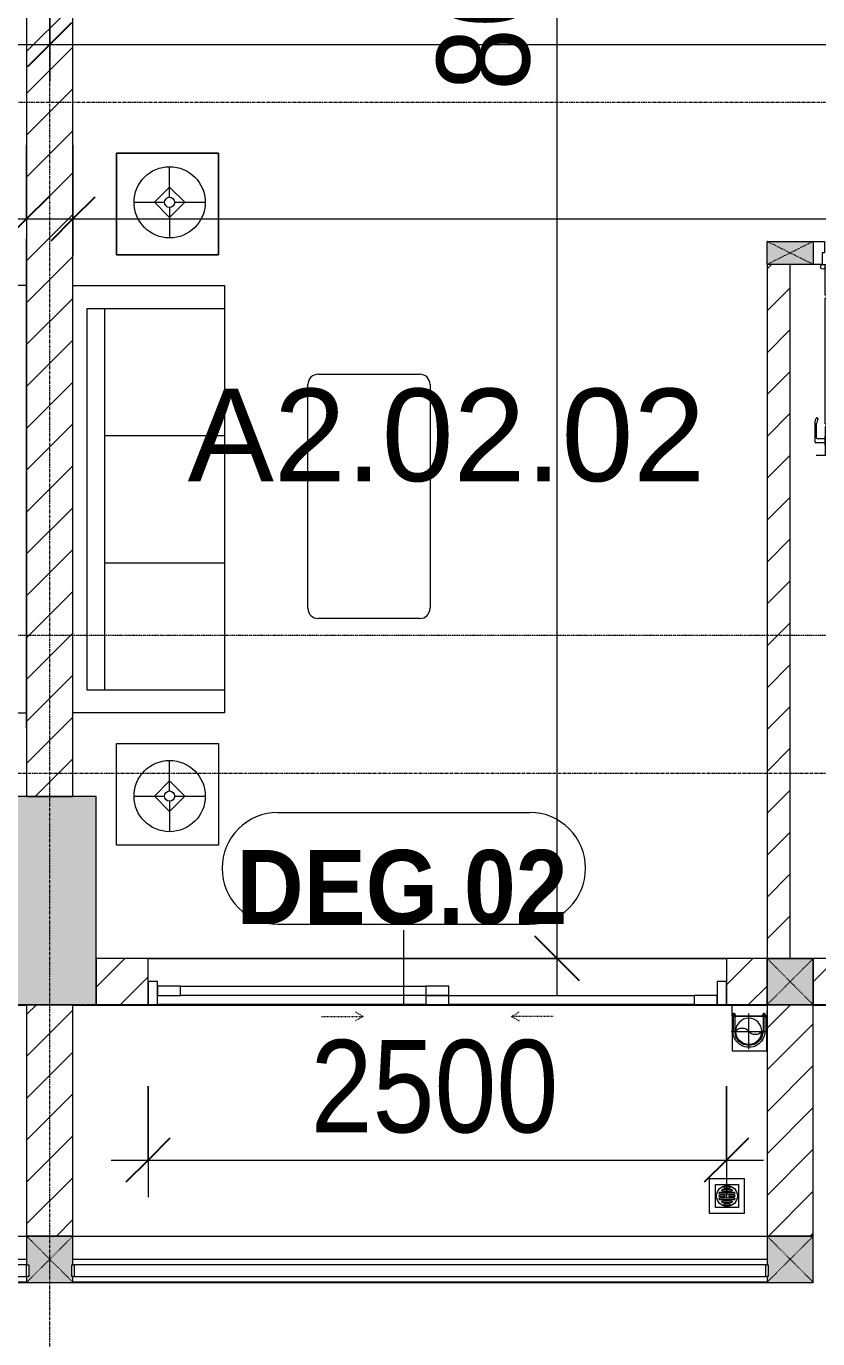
# Model space of a CAD drawing. Header units: millimetres. Extents: x 962 to 239635, y -15958 to 82755.
# Drawn here: x 153402 to 156823, y 23093 to 28767 of the extents above; entities that cross this region are included whole.
import ezdxf

# ---------------------------------------------------------------- set-up
doc = ezdxf.new("R2010")
doc.units = ezdxf.units.MM
for name, pattern in [('Dash', [6, 3, -3]), ('Dash Dot 3_16_', [7.9375, 4.7625, -1.5875, 0, -1.5875]), ('Grid Line', [22.225, 12.7, -3.175, 3.175, -3.175]), ('IMPORT-CENTER _2_', [40.64, 25.4, -5.08, 5.08, -5.08])]:
    doc.linetypes.add(name, pattern=pattern)
for name, color, linetype, lineweight in [('0-1', 7, 'Continuous', 5), ('A-ANNO-DIMS', 211, 'Continuous', 9), ('A-ANNO-DIMS-160', 211, 'Continuous', 9), ('A-AREA-IDEN', 2, 'Continuous', 9), ('A-DETL-GENF-1', 9, 'Continuous', 9), ('A-DOOR', 31, 'Continuous', 9), ('A-DOOR-1', 254, 'Continuous', 9), ('A-DOOR-2', 9, 'Continuous', 9), ('A-DOOR-FRAM', 31, 'Continuous', 9), ('A-DOOR-HDLN', 31, 'Dash', 9), ('A-DOOR-IDEN', 31, 'Continuous', 9), ('A-FLOR-1', 250, 'Continuous', 9), ('A-FLOR-2', 9, 'Continuous', 9), ('A-FLOR-HRAL', 11, 'Continuous', 9), ('A-WALL', 113, 'Continuous', 9), ('A-WALL-1', 253, 'Continuous', 18), ('A-WALL-3', 113, 'Continuous', 18), ('A-WALL-PATT-1', 10, 'Continuous', 9), ('A-WALL-PATT-2', 111, 'Continuous', 9), ('G-ANNO-SYMB-1', 111, 'Dash Dot 3_16_', 18), ('G-IMPT', 8, 'Continuous', 9), ('G-IMPT-2', 8, 'IMPORT-CENTER _2_', 9), ('I-FURN', 30, 'Continuous', 9), ('I-FURN-1', 254, 'Continuous', 9), ('M-EQPM', 50, 'Continuous', 9), ('S-COLS', 52, 'Continuous', 9), ('S-COLS-1', 52, 'Continuous', 5), ('S-COLS-2', 7, 'Continuous', 18), ('S-COLS-3', 254, 'Continuous', 9), ('S-COLS-4', 253, 'Continuous', 18), ('S-COLS-5', 52, 'Dash', 9), ('S-COLS-6', 52, 'Continuous', 18), ('S-COLS-HDLN', 52, 'Dash', 9), ('S-COLS-HDLN-1', 9, 'Dash', 9), ('S-GRID-1', 1, 'Grid Line', 9)]:
    doc.layers.add(name, color=color, linetype=linetype, lineweight=lineweight)
doc.styles.add('Arial_11', font='arial_0.ttf', dxfattribs={"height": 400})
doc.styles.add('Arial_B_6', font='arialbd_0.ttf', dxfattribs={"width": 0.9, "height": 320})
doc.styles.add('UTM Avo', font='UTM Avo.ttf', dxfattribs={"width": 0.9, "height": 400})
doc.dimstyles.new('1_Dim_chi_tiet_2_5', dxfattribs={"dimscale": 304.8, "dimtxt": 399.720379, "dimasz": 0.629921, "dimexe": 0.524934, "dimexo": 0.0625, "dimgap": 0.052493, "dimtad": 1, "dimdec": 0, "dimrnd": 5, "dimzin": 0, "dimdsep": 46, "dimtxsty": 'UTM Avo', "dimblk1": 'OBLIQUE', "dimblk2": 'OBLIQUE', "dimsah": 1, "dimcen": 0.09, "dimdle": 0.524934, "dimazin": 0, "dimtfac": 1, "dimtdec": 4, "dimtix": 1, "dimtmove": 0, "dimatfit": 3, "dimfxl": 1.049869, "dimfxlon": 1, "dimtvp": 1, "dimtolj": 1, "dimtzin": 0, "dimarcsym": 2})
doc.dimstyles.new('1_Dim_chi_tiet_2_5_1', dxfattribs={"dimscale": 304.8, "dimtxt": 399.720379, "dimasz": 0.629921, "dimexe": 0.524934, "dimexo": 0.0625, "dimgap": 0.052493, "dimtad": 1, "dimdec": 0, "dimrnd": 5, "dimzin": 0, "dimdsep": 46, "dimtxsty": 'UTM Avo', "dimblk1": 'OBLIQUE', "dimblk2": 'OBLIQUE', "dimsah": 1, "dimcen": 0.09, "dimdle": 0.524934, "dimazin": 0, "dimtfac": 1, "dimtdec": 4, "dimtix": 1, "dimtmove": 0, "dimatfit": 3, "dimfxl": 1.049869, "dimfxlon": 1, "dimtvp": 1, "dimtolj": 1, "dimtzin": 0, "dimarcsym": 2})
pattern_1 = [(45, (61750.9, 0), (-90.50967, 90.50967), [])]

# ---------------------------------------------------------------- blocks, each defined once
blk = doc.blocks.new('NCV_TKTC_KET CAU_rvt-1-TKCS_MB TẦNG 2')
at = {"layer": 'S-COLS-1'}
blk.add_hatch(color=256, dxfattribs=at).paths.add_polyline_path([(91952.6, 24536.9), (91952.6, 25436.9), (91552.6, 25436.9), (91552.6, 24536.9)])
at = {"layer": 'A-FLOR-1'}
for p, q in [((86477.6, 24535.2), (91652.6, 24535.2)), ((91852.6, 24535.2), (94852.6, 24535.2)), ((95052.6, 24535.2), (98652.5, 24535.2)), ((95052.6, 23336.9), (95052.6, 24535.2)), ((86477.6, 23336.9), (91652.6, 23336.9)), ((91852.6, 23336.9), (94852.6, 23336.9))]:
    blk.add_line(p, q, dxfattribs=at)
at = {"layer": 'S-COLS-2'}
for p, q in [((91952.6, 25436.9), (91552.6, 25436.9)), ((91952.6, 24536.9), (91952.6, 25436.9)), ((91552.6, 24536.9), (91952.6, 24536.9))]:
    blk.add_line(p, q, dxfattribs=at)
blk = doc.blocks.new('DOOR_CW_01 CANH MO-PANEL KINH - DIW_01-900x2200-CỬA GỖ VÂN LAMINATE-V5-TKCS_MB TẦNG 2')
at = {"layer": 'A-DETL-GENF-1'}
for p, q in [((-397, -182), (-397, -62)), ((-397, -62), (-357, -62)), ((-357, -62), (-357, -182)), ((-357, -182), (-397, -182)), ((-397, -196), (-391, -196)), ((-397, -738), (-397, -196)), ((-391, -196), (-391, -182)), ((-391, -182), (-363, -182)), ((-363, -182), (-363, -196)), ((-357, -196), (-363, -196)), ((-357, -196), (-357, -738)), ((-442, -737), (-442, -816.5)), ((-434, -799.5), (-434, -737)), ((-433.9, -711.2), (-427.3, -715.8)), ((-320.1, -711.2), (-326.7, -715.8)), ((-320, -799.5), (-320, -737)), ((-312, -737), (-312, -816.5)), ((-399, -792.2), (-399, -831.8)), ((-397, -792.2), (-399, -792.2)), ((-397, -738), (-391, -738)), ((-357, -752), (-397, -752)), ((-397, -752), (-397, -872)), ((-397, -792.2), (-397, -831.8)), ((-391, -752), (-391, -738)), ((-363, -752), (-391, -752)), ((-357, -738), (-363, -738)), ((-363, -738), (-363, -752)), ((-357, -872), (-357, -752)), ((-357, -792.2), (-357, -831.8)), ((-357, -792.2), (-355, -792.2)), ((-355, -792.2), (-355, -831.8)), ((-399, -820.5), (-438, -820.5)), ((-399, -803.5), (-430, -803.5)), ((-399, -831.8), (-397, -831.8)), ((-355, -831.8), (-357, -831.8)), ((-355, -803.5), (-324, -803.5)), ((-355, -820.5), (-316, -820.5)), ((-397, -872), (-357, -872))]:
    blk.add_line(p, q, dxfattribs=at)
blk.add_circle((-407, -60), 10, dxfattribs=at)
for centre, radius, start, end in [((-407, -60), 814, 268, 0), ((-397, -737), 45, 145, 180), ((-397, -737), 37, 145, 180), ((-357, -737), 37, 0, 35), ((-357, -737), 45, 360, 35), ((-438, -816.5), 4, 180, 270), ((-430, -799.5), 4, 180, 270), ((-324, -799.5), 4, 270, 0), ((-316, -816.5), 4, 270, 0)]:
    blk.add_arc(centre, radius, start, end, dxfattribs=at)
at = {"layer": 'A-DOOR-2'}
for p, q in [((-448.4, 50), (-400, 50)), ((-400, 50), (-400, 0)), ((400, 0), (400, 50)), ((400, 50), (450, 50)), ((450, 50), (450, -50)), ((-410, -50), (-448.4, -50)), ((-410, 0), (-410, -50)), ((-400, 0), (-410, 0)), ((-407, -50), (-382, -50)), ((410, 0), (400, 0)), ((410, -50), (410, 0)), ((450, -50), (410, -50))]:
    blk.add_line(p, q, dxfattribs=at)
blk = doc.blocks.new('LOBBY_SOFA_1 - LOBBY_SOFA_1-V7-TKCS_MB TẦNG 2')
at = {"layer": 'I-FURN'}
for p, q in [((-2128.3, 1548.5), (-1160.3, 1548.5)), ((-2172.3, 1064.5), (-2172.3, 1504.5)), ((-1116.3, 1504.5), (-1116.3, 1064.5)), ((-1160.3, 1020.5), (-2128.3, 1020.5)), ((-2688.2, 633.5), (-3128.2, 633.5)), ((-3128.2, 633.5), (-3128.2, 193.5)), ((-2688.2, 193.5), (-2688.2, 633.5)), ((-2556, 660), (-708, 660)), ((-2556, 4.9), (-2556, 660)), ((-2457, 66), (-2457, 660)), ((-1907, 143), (-1907, 660)), ((-1357, 143), (-1357, 660)), ((-807, 660), (-807, 66)), ((-708, 660), (-708, 4.9)), ((-575.9, 633.5), (-135.9, 633.5)), ((-575.9, 193.5), (-575.9, 633.5)), ((-135.9, 633.5), (-135.9, 193.5)), ((-2915.4, 445), (-2915.4, 577)), ((-348.6, 445), (-348.6, 577)), ((-2981.4, 423), (-2915.4, 489)), ((-2915.4, 489), (-2849.4, 423)), ((-348.6, 489), (-414.6, 423)), ((-282.6, 423), (-348.6, 489)), ((-2937.4, 423), (-3069.4, 423)), ((-2915.4, 357), (-2981.4, 423)), ((-2849.4, 423), (-2915.4, 357)), ((-2915.4, 269), (-2915.4, 401)), ((-2893.4, 423), (-2761.4, 423)), ((-370.6, 423), (-502.6, 423)), ((-414.6, 423), (-348.6, 357)), ((-348.6, 357), (-282.6, 423)), ((-348.6, 269), (-348.6, 401)), ((-326.6, 423), (-194.6, 423)), ((-3128.2, 193.5), (-2688.2, 193.5)), ((-135.9, 193.5), (-575.9, 193.5)), ((-807, 143), (-2457, 143)), ((-807, 66), (-2457, 66))]:
    blk.add_line(p, q, dxfattribs=at)
for centre, radius in [((-2915.4, 423), 154), ((-348.6, 423), 154), ((-2915.4, 423), 22), ((-348.6, 423), 22)]:
    blk.add_circle(centre, radius, dxfattribs=at)
for centre, start, end in [((-2128.3, 1504.5), 90, 180), ((-1160.3, 1504.5), 0, 90), ((-2128.3, 1064.5), 180, 270), ((-1160.3, 1064.5), 270, 0)]:
    blk.add_arc(centre, 44, start, end, dxfattribs=at)
at = {"layer": 'I-FURN-1'}
for p, q in [((-2128.3, 1548.5), (-1160.3, 1548.5)), ((-2172.3, 1064.5), (-2172.3, 1504.5)), ((-1116.3, 1504.5), (-1116.3, 1064.5)), ((-1160.3, 1020.5), (-2128.3, 1020.5)), ((-3128.2, 633.5), (-2688.2, 633.5)), ((-3128.2, 193.5), (-3128.2, 633.5)), ((-2688.2, 633.5), (-2688.2, 193.5)), ((-2556, 660), (-708, 660)), ((-2556, 4.9), (-2556, 660)), ((-708, 660), (-708, 4.9)), ((-575.9, 633.5), (-135.9, 633.5)), ((-575.9, 193.5), (-575.9, 633.5)), ((-135.9, 633.5), (-135.9, 193.5)), ((-2688.2, 193.5), (-3128.2, 193.5)), ((-135.9, 193.5), (-575.9, 193.5))]:
    blk.add_line(p, q, dxfattribs=at)
for centre, start, end in [((-2128.3, 1504.5), 90, 180), ((-1160.3, 1504.5), 0, 90), ((-2128.3, 1064.5), 180, 270), ((-1160.3, 1064.5), 270, 0)]:
    blk.add_arc(centre, 44, start, end, dxfattribs=at)
blk = doc.blocks.new('LOBBY_SOFA_1 - LOBBY_SOFA_1-V31-TKCS_MB TẦNG 2')
at = {"layer": 'I-FURN'}
for p, q in [((-2556, 0), (-2556, -660)), ((-708, -660), (-708, 0)), ((-2457, -66), (-2457, -660)), ((-807, -66), (-2457, -66)), ((-807, -660), (-807, -66)), ((-807, -143), (-2457, -143)), ((-1907, -143), (-1907, -660)), ((-1357, -143), (-1357, -660)), ((-3128.2, -193.5), (-2688.2, -193.5)), ((-3128.2, -633.5), (-3128.2, -193.5)), ((-2688.2, -193.5), (-2688.2, -633.5)), ((-575.9, -193.5), (-575.9, -633.5)), ((-135.9, -193.5), (-575.9, -193.5)), ((-135.9, -633.5), (-135.9, -193.5)), ((-2915.4, -269), (-2915.4, -401)), ((-348.6, -269), (-348.6, -401)), ((-2915.4, -357), (-2981.4, -423)), ((-2849.4, -423), (-2915.4, -357)), ((-414.6, -423), (-348.6, -357)), ((-348.6, -357), (-282.6, -423)), ((-2937.4, -423), (-3069.4, -423)), ((-2981.4, -423), (-2915.4, -489)), ((-2915.4, -489), (-2849.4, -423)), ((-2915.4, -445), (-2915.4, -577)), ((-2893.4, -423), (-2761.4, -423)), ((-370.6, -423), (-502.6, -423)), ((-348.6, -489), (-414.6, -423)), ((-282.6, -423), (-348.6, -489)), ((-348.6, -445), (-348.6, -577)), ((-326.6, -423), (-194.6, -423)), ((-2688.2, -633.5), (-3128.2, -633.5)), ((-2556, -660), (-708, -660)), ((-575.9, -633.5), (-135.9, -633.5)), ((-1160.3, -1020.5), (-2128.3, -1020.5)), ((-2172.3, -1064.5), (-2172.3, -1504.5)), ((-1116.3, -1504.5), (-1116.3, -1064.5)), ((-2128.3, -1548.5), (-1160.3, -1548.5))]:
    blk.add_line(p, q, dxfattribs=at)
for centre, radius in [((-2915.4, -423), 154), ((-348.6, -423), 154), ((-2915.4, -423), 22), ((-348.6, -423), 22)]:
    blk.add_circle(centre, radius, dxfattribs=at)
for centre, start, end in [((-2128.3, -1064.5), 90, 180), ((-1160.3, -1064.5), 0, 90), ((-2128.3, -1504.5), 180, 270), ((-1160.3, -1504.5), 270, 0)]:
    blk.add_arc(centre, 44, start, end, dxfattribs=at)
at = {"layer": 'I-FURN-1'}
for p, q in [((-2556, 0), (-2556, -660)), ((-708, -660), (-708, 0)), ((-2688.2, -193.5), (-3128.2, -193.5)), ((-3128.2, -193.5), (-3128.2, -633.5)), ((-2688.2, -633.5), (-2688.2, -193.5)), ((-135.9, -193.5), (-575.9, -193.5)), ((-575.9, -193.5), (-575.9, -633.5)), ((-135.9, -633.5), (-135.9, -193.5)), ((-3128.2, -633.5), (-2688.2, -633.5)), ((-2556, -660), (-708, -660)), ((-575.9, -633.5), (-135.9, -633.5)), ((-1160.3, -1020.5), (-2128.3, -1020.5)), ((-2172.3, -1064.5), (-2172.3, -1504.5)), ((-1116.3, -1504.5), (-1116.3, -1064.5)), ((-2128.3, -1548.5), (-1160.3, -1548.5))]:
    blk.add_line(p, q, dxfattribs=at)
for centre, start, end in [((-2128.3, -1064.5), 90, 180), ((-1160.3, -1064.5), 0, 90), ((-2128.3, -1504.5), 180, 270), ((-1160.3, -1504.5), 270, 0)]:
    blk.add_arc(centre, 44, start, end, dxfattribs=at)
blk = doc.blocks.new('G1_SOF - BO TRU - 100x200-746114-TKCS_MB TẦNG 2')
at = {"layer": 'S-COLS'}
blk.add_hatch(color=256, dxfattribs=at).paths.add_polyline_path([(50, -100), (50, 100), (-50, 100), (-50, -100)])
at = {"layer": 'S-COLS-4'}
for p, q in [((-50, 100), (50, 100)), ((-50, -100), (-50, 100)), ((50, 100), (50, -100)), ((50, -100), (-50, -100))]:
    blk.add_line(p, q, dxfattribs=at)
at = {"layer": 'S-COLS-HDLN-1'}
for p, q in [((50, -100), (-50, 100)), ((-50, -100), (50, 100))]:
    blk.add_line(p, q, dxfattribs=at)
blk = doc.blocks.new('NCV_TKTC_TANG 2_rvt-1-TKCS_MB TẦNG 2')
at = {"layer": 'A-WALL-PATT-1'}
h = blk.add_hatch(dxfattribs=at)
h.set_pattern_fill('FP_1', color=256, style=0, pattern_type=2)
h.set_pattern_definition([(45, (0, 0), (-90.50967, 90.50967), [])])
h.paths.add_polyline_path([(94952.6, 24736.9), (94952.6, 27736.9), (94852.6, 27736.9), (94852.6, 24736.9)])
at = {"layer": 'A-FLOR-2'}
for p, q in [((91652.6, 27646.9), (91652.6, 27850)), ((91652.6, 25798.9), (91652.6, 27646.9)), ((91652.6, 25733.6), (91652.6, 25798.9)), ((92177.6, 24736.9), (94677.6, 24736.9)), ((94677.6, 24736.9), (92177.6, 24736.9)), ((92177.6, 24536.9), (91952.6, 24536.9)), ((92177.6, 24536.9), (94677.6, 24536.9)), ((94852.6, 24536.9), (94677.6, 24536.9)), ((86477.6, 23536.9), (91652.6, 23536.9)), ((91852.6, 23536.9), (94852.6, 23536.9))]:
    blk.add_line(p, q, dxfattribs=at)
at = {"layer": 'A-WALL-1'}
for p, q in [((94852.6, 27736.9), (94852.6, 24736.9)), ((94952.6, 24736.9), (94952.6, 27736.9)), ((94852.6, 24736.9), (94952.6, 24736.9))]:
    blk.add_line(p, q, dxfattribs=at)
at = {"layer": 'A-DOOR-1'}
blk.add_blockref('DOOR_CW_01 CANH MO-PANEL KINH - DIW_01-900x2200-CỬA GỖ VÂN LAMINATE-V5-TKCS_MB TẦNG 2', (95500.9, 27786.9), dxfattribs=at)
at = {"layer": 'I-FURN-1'}
for name, p, rotation in [('LOBBY_SOFA_1 - LOBBY_SOFA_1-V31-TKCS_MB TẦNG 2', (91652.6, 25090.9), 270.0000000000001), ('LOBBY_SOFA_1 - LOBBY_SOFA_1-V7-TKCS_MB TẦNG 2', (91847.7, 25090.4), 269.9999999999993)]:
    blk.add_blockref(name, p, dxfattribs=dict(at, rotation=rotation))
at = {"layer": 'S-COLS-3', "rotation": 90.00000000000037}
blk.add_blockref('G1_SOF - BO TRU - 100x200-746114-TKCS_MB TẦNG 2', (94952.6, 27786.9), dxfattribs=at)
blk = doc.blocks.new('DEG_02-DEG_03 - DEG_02-2500x2400mm-CỬA ĐI 02 CÁNH TRƯỢT-625766-TKCS_MB TẦNG 2')
at = {"layer": 'A-DOOR'}
for p, q in [((-1110, 100), (-1210, 100)), ((-1210, 100), (-1210, 60)), ((-1210, 60), (-1110, 60)), ((-1110, 60), (-1110, 100)), ((-1110, 100), (-50, 100)), ((-50, 60), (-1110, 60)), ((50, 100), (-50, 100)), ((-50, 100), (-50, 60)), ((50, 60), (-50, 60)), ((-50, 60), (-50, 20)), ((-50, 60), (50, 60)), ((50, 60), (50, 100)), ((50, 20), (50, 60)), ((50, 60), (1110, 60)), ((1210, 60), (1110, 60)), ((1110, 60), (1110, 20)), ((1210, 20), (1210, 60)), ((-50, 20), (50, 20)), ((1110, 20), (50, 20)), ((1110, 20), (1210, 20))]:
    blk.add_line(p, q, dxfattribs=at)
at = {"layer": 'A-DOOR-FRAM'}
for p, q in [((-1210, 100), (-1250, 100)), ((-1250, 100), (-1250, 0)), ((-1210, 0), (-1210, 100)), ((1250, 100), (1210, 100)), ((1210, 100), (1210, 0)), ((1250, 0), (1250, 100)), ((-1250, 0), (-1210, 0)), ((1210, 0), (1250, 0))]:
    blk.add_line(p, q, dxfattribs=at)
at = {"layer": 'A-DOOR-HDLN'}
for p, q in [((-320.4, 151.1), (-355, 171.1)), ((320.4, 151.1), (355, 171.1)), ((-500.4, 151.1), (-320.4, 151.1)), ((-320.4, 151.1), (-355, 131.1)), ((320.4, 151.1), (355, 131.1)), ((500.4, 151.1), (320.4, 151.1))]:
    blk.add_line(p, q, dxfattribs=at)
blk = doc.blocks.new('Railing - 50 x 10mm-1251311-TKCS_MB TẦNG 2')
at = {"layer": 'A-FLOR-HRAL'}
for p, q in [((25, 5), (-25, 5)), ((-25, 5), (-25, -5)), ((25, -5), (25, 5)), ((-25, -5), (25, -5))]:
    blk.add_line(p, q, dxfattribs=at)
blk = doc.blocks.new('Railing - Railing-1267843-TKCS_MB TẦNG 2')
at = {"layer": 'A-FLOR-HRAL'}
for p, q in [((94847.5, 23412.4), (91857.5, 23412.4)), ((91857.5, 23362.4), (94847.5, 23362.4))]:
    blk.add_line(p, q, dxfattribs=at)
at = {"extrusion": (0, 0, -1), "zscale": -1, "rotation": 90}
for p in [(-91852.5, 23387.4), (-94852.5, 23387.4)]:
    blk.add_blockref('Railing - 50 x 10mm-1251311-TKCS_MB TẦNG 2', p, dxfattribs=at)
blk = doc.blocks.new('Railing - Railing-1267863-TKCS_MB TẦNG 2')
at = {"layer": 'A-FLOR-HRAL'}
for p, q in [((91652.6, 23412.4), (86482.6, 23412.4)), ((86482.6, 23362.4), (91652.6, 23362.4))]:
    blk.add_line(p, q, dxfattribs=at)
at = {"extrusion": (0, 0, -1), "zscale": -1, "rotation": 90}
for p in [(-86477.6, 23387.4), (-91657.6, 23387.4)]:
    blk.add_blockref('Railing - 50 x 10mm-1251311-TKCS_MB TẦNG 2', p, dxfattribs=at)
blk = doc.blocks.new('TKTC_XREF_251221_MB TANG 2-7 - TKTC_XREF_260130_MB TANG 2-5_dwg_$cc-4746805-TKCS_MB TẦNG 2')
at = {"layer": 'G-IMPT-2'}
for p, q in [((0, -0.673), (0, 0.673)), ((-0.673, 0), (0.673, 0))]:
    blk.add_line(p, q, dxfattribs=at)
at = {"layer": 'M-EQPM'}
blk.add_circle((0, 0), 0.5, dxfattribs=at)
for centre, radius, start, end in [((0, 0), 0.5, 90, 270), ((0.188, 0.25), 0.313, 126.8699, 233.1301), ((-0.188, -0.25), 0.313, 306.8699, 53.1301)]:
    blk.add_arc(centre, radius, start, end, dxfattribs=at)
blk = doc.blocks.new('TKTC_XREF_251221_MB TANG 2-7 - TKTC_XREF_260130_MB TANG 2-5_dwg_CUM U_DN100-4746799-TKCS_MB TẦNG 2')
at = {"layer": 'G-IMPT'}
blk.add_hatch(color=256, dxfattribs=at).paths.add_polyline_path([(0, 61), (15.8, 58.9), (30.5, 52.8), (43.1, 43.1), (52.8, 30.5), (58.9, 15.8), (61, 0), (58.9, -15.8), (52.8, -30.5), (43.1, -43.1), (30.5, -52.8), (15.8, -58.9), (0, -61), (0, -57), (14.8, -55.1), (28.5, -49.4), (40.3, -40.3), (49.4, -28.5), (55.1, -14.8), (57, 0), (55.1, 14.8), (49.4, 28.5), (40.3, 40.3), (28.5, 49.4), (14.8, 55.1), (0, 57)])
for p, q in [((-79.1, 66.6), (-79.1, 63.4)), ((-76.6, 66.6), (-76.6, 63.4)), ((-74.6, 66.6), (-74.6, 63.4)), ((-72.7, 69.3), (-72.7, 60.7)), ((-66.9, 67.9), (-71.7, 67.9)), ((-66.9, 62.1), (-71.7, 62.1)), ((-65, 69), (0, 69)), ((-79.1, -63.4), (-79.1, -66.6)), ((-76.6, -63.4), (-76.6, -66.6)), ((-74.6, -63.4), (-74.6, -66.6)), ((-72.7, -60.7), (-72.7, -69.3)), ((-66.9, -62.1), (-71.7, -62.1)), ((-66.9, -67.9), (-71.7, -67.9)), ((-65, -69), (0, -69))]:
    blk.add_line(p, q, dxfattribs=at)
at = {"layer": 'G-IMPT', "flags": 128}
for points in [[(-72.7, 67.6), (-78.1, 67.6), (-78.1, 62.4), (-72.7, 62.4)], [(-71.7, 59.2), (-66.9, 59.2), (-66.9, 70.8), (-71.7, 70.8)], [(-66.9, 70.8), (-66.9, 72.7), (-65, 72.7), (-65, 57.3), (-66.9, 57.3), (-66.9, 59.2)], [(-65, 61), (0, 61), (0, 57)], [(-72.7, -62.4), (-78.1, -62.4), (-78.1, -67.6), (-72.7, -67.6)], [(-71.7, -70.8), (-66.9, -70.8), (-66.9, -59.2), (-71.7, -59.2)], [(-66.9, -59.2), (-66.9, -57.3), (-65, -57.3), (-65, -72.7), (-66.9, -72.7), (-66.9, -70.8)], [(-65, -61), (0, -61), (0, -57)]]:
    blk.add_lwpolyline(points, dxfattribs=at)
at = {"layer": 'G-IMPT'}
for centre, radius, start, end in [((-78.1, 66.6), 0.96, 90, 180), ((-78.1, 63.4), 0.96, 180, 270), ((-71.1, 69.3), 1.56, 112.6199, 247.3801), ((-67.9, 65), 4.8, 143.1301, 216.8699), ((-71.1, 60.7), 1.56, 112.6199, 247.3801), ((0, 0), 69, 270, 90), ((0, 0), 61, 270, 90), ((0, 0), 57, 270, 90), ((-78.1, -63.4), 0.96, 90, 180), ((-78.1, -66.6), 0.96, 180, 270), ((-71.1, -60.7), 1.56, 112.6199, 247.3801), ((-67.9, -65), 4.8, 143.1301, 216.8699), ((-71.1, -69.3), 1.56, 112.6199, 247.3801)]:
    blk.add_arc(centre, radius, start, end, dxfattribs=at)
blk = doc.blocks.new('TKTC_XREF_251221_MB TANG 2-7 - TKTC_XREF_260130_MB TANG 2-5_dwg_THU NUOC - THU NUOC-444531-TKCS_MB TẦNG 1-4746810-TKCS_MB TẦNG 2')
at = {"layer": 'G-IMPT'}
for p, q in [((-23.3, 10.8), (40.9, 10.8)), ((40.9, 4.8), (-23.3, 4.8)), ((-11, 23.3), (28.5, 23.3)), ((28.5, 17.3), (-11, 17.3)), ((-1.1, 35.6), (18.5, 35.6)), ((18.5, 29.6), (-1.1, 29.6)), ((-23.3, -13.6), (40.9, -13.6)), ((40.9, -19.6), (-23.3, -19.6)), ((-11, -26.1), (28.5, -26.1)), ((28.5, -32.1), (-11, -32.1)), ((-1.1, -38.5), (18.5, -38.5)), ((18.5, -44.5), (-1.1, -44.5))]:
    blk.add_line(p, q, dxfattribs=at)
at = {"layer": 'G-IMPT', "flags": 128}
for points in [[(83.7, -79.4), (83.7, 70.6), (-66.3, 70.6), (-66.3, -79.4)], [(58.7, -54.4), (58.7, 45.6), (-41.3, 45.6), (-41.3, -54.4)]]:
    blk.add_lwpolyline(points, close=True, dxfattribs=at)
for points in [[(-23.3, -1.2), (0.7, -1.2), (0.7, -7.2), (-23.3, -7.2)], [(40.9, -7.2), (16.7, -7.2), (16.7, -1.2), (40.9, -1.2)]]:
    blk.add_lwpolyline(points, dxfattribs=at)
at = {"layer": 'G-IMPT'}
for centre, radius, start, end in [((8.7, -4.4), 45, 360, 180), ((8.7, -4.4), 45, 360, 180), ((-23.3, 7.8), 3, 90, 270), ((-11, 20.3), 3, 90, 270), ((-1.1, 32.6), 3, 90, 270), ((18.5, 32.6), 3, 270, 90), ((28.5, 20.3), 3, 270, 90), ((40.9, 7.8), 3, 270, 90), ((8.7, -4.4), 45, 180, 360), ((8.7, -4.4), 45, 180, 360), ((-23.3, -4.2), 3, 90, 270), ((-23.3, -16.6), 3, 90, 270), ((-11, -29.1), 3, 90, 270), ((-1.1, -41.5), 3, 90, 270), ((18.5, -41.5), 3, 270, 90), ((28.5, -29.1), 3, 270, 90), ((40.9, -4.2), 3, 270, 90), ((40.9, -16.6), 3, 270, 90)]:
    blk.add_arc(centre, radius, start, end, dxfattribs=at)
blk = doc.blocks.new('TKTC_XREF_251221_MB TANG 2-7 - TKTC_XREF_251221_MB TANG 2-7-2039446-TKCS_MB TẦNG 2')
at = {"layer": 'M-EQPM'}
for p, q in [((61049.2, 7250), (61049.6, 7299.8)), ((61049.6, 7299.8), (61200, 7299.8)), ((61200, 7299.8), (61199.7, 7250)), ((61199.7, 7250), (61049.2, 7250)), ((61199.8, 7249.9), (61049.5, 7249.9)), ((61049.5, 7249.9), (61049.5, 7100.2)), ((61199.8, 7100.2), (61199.8, 7249.9)), ((61049.5, 7100.2), (61199.8, 7100.2))]:
    blk.add_line(p, q, dxfattribs=at)
at = {"extrusion": (0, 0, -1)}
for name, p, xscale, yscale, zscale, rotation in [('TKTC_XREF_251221_MB TANG 2-7 - TKTC_XREF_260130_MB TANG 2-5_dwg_CUM U_DN100-4746799-TKCS_MB TẦNG 2', (-61121.9, 7185), 0.9975000000000007, 0.9975000000000007, -0.9975000000000008, 270.0009913382951), ('TKTC_XREF_251221_MB TANG 2-7 - TKTC_XREF_260130_MB TANG 2-5_dwg_$cc-4746805-TKCS_MB TẦNG 2', (-61121, 7185), 113.7150000000073, 113.7150000000073, -113.7150000000073, 89.99900866374671)]:
    blk.add_blockref(name, p, dxfattribs=dict(at, xscale=xscale, yscale=yscale, zscale=zscale, rotation=rotation))
at = {"extrusion": (0, 0, -1), "zscale": -1}
blk.add_blockref('TKTC_XREF_251221_MB TANG 2-7 - TKTC_XREF_260130_MB TANG 2-5_dwg_THU NUOC - THU NUOC-444531-TKCS_MB TẦNG 1-4746810-TKCS_MB TẦNG 2', (-61035.6, 6477.7), dxfattribs=at)
blk = doc.blocks.new('G1_SOF - BO TRU - 200x200-3052400-TKCS_MB TẦNG 2')
at = {"layer": 'S-COLS-HDLN'}
for p, q in [((-100, 100), (100, -100)), ((100, 100), (-100, -100))]:
    blk.add_line(p, q, dxfattribs=at)
blk = doc.blocks.new('DIMBLOCK65-TKCS_MB TẦNG 2')
at = {"layer": 'A-ANNO-DIMS-160'}
for p, q in [((145303.5, 29007.8), (145303.5, 28527.8)), ((145303.5, 28687.8), (145303.5, 29007.8)), ((153503.5, 29007.8), (153503.5, 28527.8)), ((153503.5, 28687.8), (153503.5, 29007.8)), ((145303.5, 28687.8), (153503.5, 28687.8))]:
    blk.add_line(p, q, dxfattribs=at)
at = {"layer": 'A-ANNO-DIMS-160', "lineweight": 25}
for p, q in [((145303.5, 28687.8), (145399.5, 28783.8)), ((153503.5, 28687.8), (153599.5, 28783.8)), ((145303.5, 28687.8), (145207.5, 28591.8)), ((153503.5, 28687.8), (153407.5, 28591.8))]:
    blk.add_line(p, q, dxfattribs=at)
at = {"layer": 'A-ANNO-DIMS-160', "color": 0, "insert": (148855.7, 29207.5), "char_height": 400, "width": 1314.636, "attachment_point": 1, "line_spacing_factor": 1.110334, "style": 'UTM Avo'}
blk.add_mtext('8200', dxfattribs=at)
blk = doc.blocks.new('_Oblique')
at = {"color": 0, "linetype": 'ByBlock', "lineweight": -2}
blk.add_line((-0.5, -0.5), (0.5, 0.5), dxfattribs=at)
blk = doc.blocks.new('DIMBLOCK66-TKCS_MB TẦNG 2')
at = {"layer": 'A-ANNO-DIMS-160'}
for p, q in [((153503.5, 29007.8), (153503.5, 28527.8)), ((153503.5, 28687.8), (153503.5, 29007.8)), ((161703.5, 29007.8), (161703.5, 28527.8)), ((161703.5, 28687.8), (161703.5, 29007.8)), ((153503.5, 28687.8), (161703.5, 28687.8))]:
    blk.add_line(p, q, dxfattribs=at)
at = {"layer": 'A-ANNO-DIMS-160', "lineweight": 25}
for p, q in [((153503.5, 28687.8), (153599.5, 28783.8)), ((161703.5, 28687.8), (161799.5, 28783.8)), ((153503.5, 28687.8), (153407.5, 28591.8)), ((161703.5, 28687.8), (161607.5, 28591.8))]:
    blk.add_line(p, q, dxfattribs=at)
at = {"layer": 'A-ANNO-DIMS-160', "color": 0, "insert": (157055.7, 29207.5), "char_height": 400, "width": 1314.636, "attachment_point": 1, "line_spacing_factor": 1.110334, "style": 'UTM Avo'}
blk.add_mtext('8200', dxfattribs=at)
blk = doc.blocks.new('DIMBLOCK100-TKCS_MB TẦNG 2')
at = {"layer": 'A-ANNO-DIMS-160'}
for p, q in [((153928.5, 24185.4), (153928.5, 23705.4)), ((153928.5, 23865.4), (153928.5, 24185.4)), ((156428.5, 24185.4), (156428.5, 23705.4)), ((156428.5, 23865.4), (156428.5, 24185.4)), ((153768.5, 23865.4), (156588.5, 23865.4))]:
    blk.add_line(p, q, dxfattribs=at)
at = {"layer": 'A-ANNO-DIMS-160', "lineweight": 25}
for p, q in [((153928.5, 23865.4), (154024.5, 23961.4)), ((156428.5, 23865.4), (156524.5, 23961.4)), ((153928.5, 23865.4), (153832.5, 23769.4)), ((156428.5, 23865.4), (156332.5, 23769.4))]:
    blk.add_line(p, q, dxfattribs=at)
at = {"layer": 'A-ANNO-DIMS-160', "color": 0, "insert": (154630.7, 24385.1), "char_height": 400, "width": 1314.636, "attachment_point": 1, "line_spacing_factor": 1.110334, "style": 'UTM Avo'}
blk.add_mtext('2500', dxfattribs=at)
blk = doc.blocks.new('STN_Door Tag - STN_Door Tag-1788670-TKCS_MB TẦNG 2')
at = {"layer": 'A-DOOR-IDEN'}
for p, q in [((-3.37, 1.495), (3.431, 1.495)), ((-3.37, -1.524), (3.431, -1.524))]:
    blk.add_line(p, q, dxfattribs=at)
for centre, start, end in [((-3.37, -0.015), 90, 270), ((3.431, -0.015), 270, 90)]:
    blk.add_arc(centre, 1.509, start, end, dxfattribs=at)
blk = doc.blocks.new('DIMBLOCK281-TKCS_MB TẦNG 2')
at = {"layer": 'A-ANNO-DIMS-160'}
for p, q in [((145328.5, 28254.2), (145328.5, 27774.2)), ((145328.5, 27934.2), (145328.5, 28254.2)), ((153403.5, 28254.2), (153403.5, 27774.2)), ((153403.5, 27934.2), (153403.5, 28254.2)), ((145168.5, 27934.2), (153563.5, 27934.2))]:
    blk.add_line(p, q, dxfattribs=at)
at = {"layer": 'A-ANNO-DIMS-160', "lineweight": 25}
for p, q in [((145328.5, 27934.2), (145424.5, 28030.2)), ((153403.5, 27934.2), (153499.5, 28030.2)), ((145328.5, 27934.2), (145232.5, 27838.2)), ((153403.5, 27934.2), (153307.5, 27838.2))]:
    blk.add_line(p, q, dxfattribs=at)
at = {"layer": 'A-ANNO-DIMS-160', "color": 0, "insert": (148818.2, 28453.9), "char_height": 400, "width": 1314.636, "attachment_point": 1, "line_spacing_factor": 1.110334, "style": 'UTM Avo'}
blk.add_mtext('8075', dxfattribs=at)
blk = doc.blocks.new('DIMBLOCK282-TKCS_MB TẦNG 2')
at = {"layer": 'A-ANNO-DIMS-160'}
for p, q in [((153603.5, 28254.2), (153603.5, 27774.2)), ((153603.5, 27934.2), (153603.5, 28254.2)), ((161603.5, 28254.2), (161603.5, 27774.2)), ((161603.5, 27934.2), (161603.5, 28254.2)), ((153443.5, 27934.2), (161763.5, 27934.2))]:
    blk.add_line(p, q, dxfattribs=at)
at = {"layer": 'A-ANNO-DIMS-160', "lineweight": 25}
for p, q in [((153603.5, 27934.2), (153699.5, 28030.2)), ((161603.5, 27934.2), (161699.5, 28030.2)), ((153603.5, 27934.2), (153507.5, 27838.2)), ((161603.5, 27934.2), (161507.5, 27838.2))]:
    blk.add_line(p, q, dxfattribs=at)
at = {"layer": 'A-ANNO-DIMS-160', "color": 0, "insert": (157055.7, 28453.9), "char_height": 400, "width": 1314.636, "attachment_point": 1, "line_spacing_factor": 1.110334, "style": 'UTM Avo'}
blk.add_mtext('8000', dxfattribs=at)
blk = doc.blocks.new('DIMBLOCK290-TKCS_MB TẦNG 2')
at = {"layer": 'A-ANNO-DIMS-160'}
for p, q in [((155696.1, 24577.4), (155696.1, 33496.9)), ((155376.1, 33336.9), (155856.1, 33336.9)), ((155696.1, 33336.9), (155376.1, 33336.9)), ((155376.1, 24737.4), (155856.1, 24737.4)), ((155696.1, 24737.4), (155376.1, 24737.4))]:
    blk.add_line(p, q, dxfattribs=at)
at = {"layer": 'A-ANNO-DIMS-160', "lineweight": 25}
for p, q in [((155696.1, 33336.9), (155600.1, 33432.9)), ((155696.1, 33336.9), (155792.1, 33240.9)), ((155696.1, 24737.4), (155600.1, 24833.4)), ((155696.1, 24737.4), (155792.1, 24641.4))]:
    blk.add_line(p, q, dxfattribs=at)
at = {"layer": 'A-ANNO-DIMS-160', "color": 0, "insert": (155176.5, 28489.4), "char_height": 400, "width": 1314.636, "attachment_point": 1, "rotation": 90, "line_spacing_factor": 1.110334, "style": 'UTM Avo'}
blk.add_mtext('8600', dxfattribs=at)

msp = doc.modelspace()

# ---------------------------------------------------------------- hatches: boundary and pattern name
at = {"layer": 'A-WALL-PATT-2'}
h = msp.add_hatch(dxfattribs=at)
h.set_pattern_fill('FP_1', color=256, style=0, pattern_type=2)
h.set_pattern_definition(pattern_1)
h.paths.add_polyline_path([(153603.5, 25436.9), (153603.5, 28836.9), (153403.5, 28836.9), (153403.5, 25436.9)])
h.paths.add_polyline_path([(153603.5, 29036.9), (153603.5, 32236.9), (153403.5, 32236.9), (153403.5, 29036.9)])
h = msp.add_hatch(dxfattribs=at)
h.set_pattern_fill('FP_1', color=256, style=0, pattern_type=2)
h.set_pattern_definition(pattern_1)
h.paths.add_polyline_path([(156555.1, 24537.4), (156603.4, 24537.4), (156603.4, 24737.4), (156428.5, 24737.4), (156428.5, 24537.4)])
h.paths.add_polyline_path([(153703.5, 24537.4), (153928.5, 24537.4), (153928.5, 24737.4), (153703.5, 24737.4)])
h = msp.add_hatch(dxfattribs=at)
h.set_pattern_fill('FP_1', color=256, style=0, pattern_type=2)
h.set_pattern_definition(pattern_1)
h.paths.add_polyline_path([(159203.5, 24537.4), (160203.5, 24537.4), (160203.5, 24736.9), (159203.5, 24737.4)])
h.paths.add_polyline_path([(156803.5, 24537.4), (157803.5, 24537.4), (157803.5, 24737.4), (156803.5, 24736.9)])
h = msp.add_hatch(dxfattribs=at)
h.set_pattern_fill('FP_1', color=256, style=0, pattern_type=2)
h.set_pattern_definition(pattern_1)
h.paths.add_polyline_path([(153603.5, 23536.9), (153603.5, 24536.9), (153403.5, 24536.9), (153403.5, 23536.9)])
h = msp.add_hatch(dxfattribs=at)
h.set_pattern_fill('FP_1', color=256, style=0, pattern_type=2)
h.set_pattern_definition(pattern_1)
h.paths.add_polyline_path([(156803.5, 23536.9), (156803.5, 24536.9), (156603.5, 24536.9), (156603.5, 23536.9)])
at = {"layer": 'S-COLS-1'}
for points in [[(156803.5, 24536.9), (156803.5, 24736.9), (156603.5, 24736.9), (156603.5, 24536.9)], [(153413.5, 23336.9), (153603.5, 23336.9), (153603.5, 23362.4), (153598.4, 23362.4), (153598.4, 23412.4), (153603.5, 23412.4), (153603.5, 23536.9), (153403.5, 23536.9), (153403.5, 23412.4), (153413.5, 23412.4), (153413.5, 23362.4), (153403.5, 23362.4), (153403.5, 23336.9)], [(156608.4, 23336.9), (156803.5, 23336.9), (156803.5, 23536.9), (156603.5, 23536.9), (156603.5, 23412.4), (156608.4, 23412.4), (156608.4, 23362.4), (156603.5, 23362.4), (156603.5, 23336.9)]]:
    msp.add_hatch(color=256, dxfattribs=at).paths.add_polyline_path(points)

# ---------------------------------------------------------------- linework, layer by layer
at = {"layer": 'A-DOOR-IDEN'}
msp.add_line((155033.5, 24533.1), (155033.8, 24858.9), dxfattribs=at)
at = {"layer": 'A-WALL'}
for p, q in [((153928.5, 24737.4), (156428.5, 24737.4)), ((156603.4, 24736.9), (156803.5, 24736.9)), ((156603.4, 24537.4), (156603.4, 24736.9)), ((156803.5, 24736.9), (156803.5, 24537.4)), ((155128.5, 24537.4), (153968.5, 24537.4)), ((156803.5, 24536.9), (156603.5, 24536.9)), ((153403.5, 23536.9), (153603.5, 23536.9)), ((156603.5, 23536.9), (156803.5, 23536.9)), ((148228.5, 23437.4), (153403.5, 23437.4)), ((153603.5, 23437.4), (156603.5, 23437.4)), ((153403.5, 23337.4), (148228.5, 23337.4)), ((156603.5, 23337.4), (153603.5, 23337.4))]:
    msp.add_line(p, q, dxfattribs=at)
at = {"layer": 'A-WALL-3'}
for p, q in [((153403.5, 28836.9), (153403.5, 25436.9)), ((153603.5, 25436.9), (153603.5, 28836.9)), ((153403.5, 25436.9), (153603.5, 25436.9)), ((153928.5, 24737.4), (153703.5, 24737.4)), ((153703.5, 24737.4), (153703.5, 24537.4)), ((153928.5, 24537.4), (153928.5, 24737.4)), ((157803.5, 24737.4), (156428.5, 24737.4)), ((156428.5, 24737.4), (156428.5, 24537.4)), ((153603.5, 24536.9), (153403.5, 24536.9)), ((153403.5, 24536.9), (153403.5, 23536.9)), ((153603.5, 23536.9), (153603.5, 24536.9)), ((153703.5, 24537.4), (153928.5, 24537.4)), ((156428.5, 24537.4), (156603.4, 24537.4)), ((156603.5, 24536.9), (156603.5, 23536.9)), ((156803.5, 24537.4), (157803.5, 24537.4)), ((156803.5, 23536.9), (156803.5, 24536.9))]:
    msp.add_line(p, q, dxfattribs=at)
at = {"layer": 'G-ANNO-SYMB-1'}
msp.add_line((90498.7, 26135.3), (196677.7, 26135.3), dxfattribs=at)
at = {"layer": 'S-COLS'}
for p, q in [((156803.5, 24736.9), (156603.5, 24736.9)), ((156603.5, 24736.9), (156603.5, 24537.4)), ((156803.5, 24537.4), (156803.5, 24736.9)), ((156603.5, 24536.9), (156803.5, 24536.9)), ((153603.5, 23536.9), (153403.5, 23536.9)), ((156803.5, 23536.9), (156603.5, 23536.9))]:
    msp.add_line(p, q, dxfattribs=at)
at = {"layer": 'S-COLS-6'}
for p, q in [((156603.5, 24537.4), (156603.5, 24536.9)), ((156803.5, 24536.9), (156803.5, 24537.4)), ((153403.5, 23536.9), (153403.5, 23412.4)), ((153603.5, 23412.4), (153603.5, 23536.9)), ((156603.5, 23536.9), (156603.5, 23412.4)), ((156803.5, 23336.9), (156803.5, 23536.9)), ((153403.5, 23362.4), (153403.5, 23336.9)), ((153403.5, 23336.9), (153603.5, 23336.9)), ((153603.5, 23336.9), (153603.5, 23362.4)), ((156603.5, 23362.4), (156603.5, 23336.9)), ((156603.5, 23336.9), (156803.5, 23336.9))]:
    msp.add_line(p, q, dxfattribs=at)
at = {"layer": 'S-GRID-1'}
for p, q in [((153503.5, 19351.6), (153503.5, 76542.3)), ((189415.6, 28436.9), (96253.4, 28436.9)), ((187383.6, 25536.9), (98285.4, 25536.9)), ((189415.6, 24536.9), (96253.4, 24536.9))]:
    msp.add_line(p, q, dxfattribs=at)

# ---------------------------------------------------------------- block references
at = {"layer": '0-1'}
for name in ['NCV_TKTC_KET CAU_rvt-1-TKCS_MB TẦNG 2', 'NCV_TKTC_TANG 2_rvt-1-TKCS_MB TẦNG 2']:
    msp.add_blockref(name, (61750.9, 0), dxfattribs=at)
at = {"layer": 'A-DOOR', "rotation": 180}
msp.add_blockref('DEG_02-DEG_03 - DEG_02-2500x2400mm-CỬA ĐI 02 CÁNH TRƯỢT-625766-TKCS_MB TẦNG 2', (155178.5, 24637.4), dxfattribs=at)
at = {"layer": 'A-DOOR-IDEN', "xscale": 159.9999999999999, "yscale": 159.9999999999999, "zscale": 159.9999999999999}
msp.add_blockref('STN_Door Tag - STN_Door Tag-1788670-TKCS_MB TẦNG 2', (155028.9, 25129.1), dxfattribs=at)
at = {"layer": 'A-FLOR-HRAL'}
for name in ['Railing - Railing-1267863-TKCS_MB TẦNG 2', 'Railing - Railing-1267843-TKCS_MB TẦNG 2']:
    msp.add_blockref(name, (61750.9, 0), dxfattribs=at)
at = {"layer": 'M-EQPM'}
msp.add_blockref('TKTC_XREF_251221_MB TANG 2-7 - TKTC_XREF_251221_MB TANG 2-7-2039446-TKCS_MB TẦNG 2', (95403.5, 17236.9), dxfattribs=at)
at = {"layer": 'S-COLS-5'}
for p in [(156703.5, 24636.9), (153503.5, 23436.9), (156703.5, 23436.9)]:
    msp.add_blockref('G1_SOF - BO TRU - 200x200-3052400-TKCS_MB TẦNG 2', p, dxfattribs=at)

# ---------------------------------------------------------------- texts
at = {"layer": 'A-AREA-IDEN', "insert": (155217.9, 26794.6), "char_height": 400, "width": 2233.6, "attachment_point": 8, "line_spacing_factor": 0.936439, "style": 'Arial_11'}
msp.add_mtext('\\pt8,16,24,32,40,48,56,64,72,80,88,96,104,112,120,128,136,144,152,160,168,176,184,192,200,208,216,224,232,240,248,256;A2.02.02', dxfattribs=at)
at = {"layer": 'A-DOOR-IDEN', "insert": (155025.6, 25043.8), "char_height": 320, "width": 1467.36, "attachment_point": 5, "line_spacing_factor": 0.936439, "style": 'Arial_B_6'}
msp.add_mtext('\\pt7.2,14.4,21.6,28.8,36,43.2,50.4,57.6,64.8,72,79.2,86.4,93.6,100.8,108,115.2,122.4,129.6,136.8,144,151.2,158.4,165.6,172.8,180,187.2,194.4,201.6,208.8,216,223.2,230.4;DEG.02', dxfattribs=at)

# ---------------------------------------------------------------- dimensions: what is measured, and where the dimension line sits
at = {"layer": 'A-ANNO-DIMS'}
dim = msp.add_linear_dim(base=(155696.1176, 33336.936), p1=(155376.1176, 24737.3629), p2=(155376.1176, 33336.936), angle=90, dimstyle='1_Dim_chi_tiet_2_5_1', override={"dimpost": '<>', "dimfxl": 8599.573178}, dxfattribs=at)
dim.commit()
dim.dimension.update_dxf_attribs({"geometry": 'DIMBLOCK290-TKCS_MB TẦNG 2', "text_midpoint": (155473.1255, 29037.1494)})
for base, p1, p2, dimstyle, override, picture, middle in [((153503.5, 28687.8), (145303.5, 29007.8), (153503.5, 29007.8), '1_Dim_chi_tiet_2_5', {"dimpost": '<>', "dimfxl": 8200}, 'DIMBLOCK65-TKCS_MB TẦNG 2', (149403.5, 28910.8)), ((161703.5, 28687.8), (153503.5, 29007.8), (161703.5, 29007.8), '1_Dim_chi_tiet_2_5', {"dimpost": '<>', "dimfxl": 8200}, 'DIMBLOCK66-TKCS_MB TẦNG 2', (157603.5, 28910.8)), ((153403.5, 27934.2), (145328.5, 28254.2), (153403.5, 28254.2), '1_Dim_chi_tiet_2_5_1', {"dimpost": '<>', "dimfxl": 8075}, 'DIMBLOCK281-TKCS_MB TẦNG 2', (149366, 28157.2)), ((161603.5, 27934.2), (153603.5, 28254.2), (161603.5, 28254.2), '1_Dim_chi_tiet_2_5_1', {"dimpost": '<>', "dimfxl": 8000}, 'DIMBLOCK282-TKCS_MB TẦNG 2', (157603.5, 28157.2)), ((156428.5, 23865.4), (153928.5, 24185.4), (156428.5, 24185.4), '1_Dim_chi_tiet_2_5', {"dimpost": '<>', "dimfxl": 2500}, 'DIMBLOCK100-TKCS_MB TẦNG 2', (155178.5, 24088.4))]:
    dim = msp.add_linear_dim(base=base, p1=p1, p2=p2, dimstyle=dimstyle, override=override, dxfattribs=at)
    dim.commit()
    dim.dimension.update_dxf_attribs({"geometry": picture, "text_midpoint": middle})

doc.saveas('drawing.dxf')
